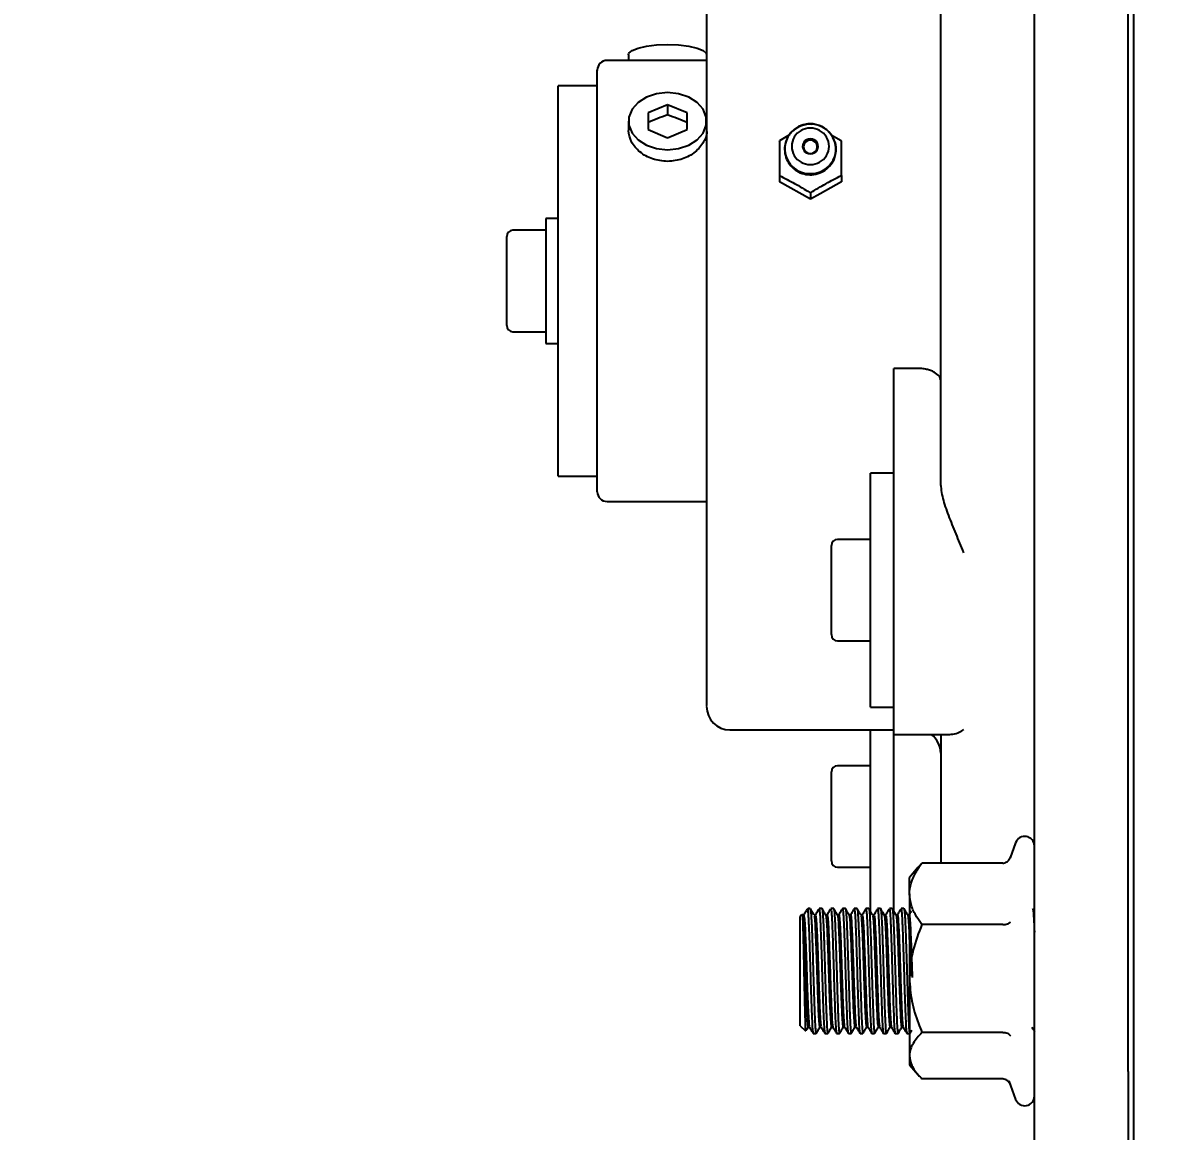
# Model space of a CAD drawing. Header units: millimetres. Extents: x 160 to 8396, y -16 to 5840.
# Drawn here: x 3137.6 to 3283, y 4714.1 to 4856.1 of the extents above; entities that cross this region are included whole.
import ezdxf

# ---------------------------------------------------------------- set-up
doc = ezdxf.new("R2010")
doc.units = ezdxf.units.MM
doc.header["$LTSCALE"] = 20
doc.styles.add('SLDTEXTSTYLE1', font='TXT', dxfattribs={"width": 0.605})
doc.dimstyles.new('SLDDIMSTYLE1', dxfattribs={"dimtxt": 70, "dimasz": 60, "dimexe": 0, "dimexo": 0.0625, "dimgap": 17.5, "dimtad": 2, "dimdec": 0, "dimrnd": 1e-09, "dimzin": 12, "dimdsep": 46, "dimtxsty": 'SLDTEXTSTYLE1', "dimsah": 1, "dimcen": 0.09, "dimadec": 0, "dimazin": 3, "dimtol": 1, "dimtfac": 1, "dimtdec": 3, "dimtofl": 0, "dimtmove": 0, "dimatfit": 3, "dimfxl": 0, "dimfrac": 2, "dimtolj": 1, "dimarcsym": 0})

# ---------------------------------------------------------------- blocks, each defined once
blk = doc.blocks.new('_D_9')
at = {"color": 7, "linetype": 'Continuous', "lineweight": 0}
for p, q in [((4574.2, 5069.25), (4574.2, 1335.28)), ((2992.21, 3609.87), (2992.21, 1335.28)), ((4574.2, 1355.28), (2992.21, 1355.28))]:
    blk.add_line(p, q, dxfattribs=at)
at = {"color": 7, "linetype": 'Continuous', "lineweight": 18}
for points in [[(2992.21, 1355.28), (3052.21, 1345.28), (3052.21, 1365.28)], [(4574.2, 1355.28), (4514.2, 1365.28), (4514.2, 1345.28)]]:
    blk.add_solid(points, dxfattribs=at)
at = {"color": 7, "linetype": 'Continuous', "lineweight": 18, "char_height": 70, "attachment_point": 1, "style": 'SLDTEXTSTYLE1'}
for s, insert in [('1582', (3644.82, 1445.51)), ('*', (3842.08, 1445.51))]:
    blk.add_mtext(s, dxfattribs=dict(at, insert=insert))

msp = doc.modelspace()

# ---------------------------------------------------------------- linework, layer by layer
at = {"color": 7, "linetype": 'Continuous', "lineweight": 25}
for p, q in [((3267.2, 4721.75), (3267.2, 5001.87)), ((3279.2, 4721.75), (3279.2, 5001.87)), ((3279.95, 4587.72), (3279.95, 4922.9)), ((3255.2, 4797.13), (3255.2, 4866.14)), ((3225.2, 4851.24), (3212.45, 4851.24)), ((3215.2, 4851.97), (3215.2, 4851.24)), ((3211.2, 4847.99), (3206.2, 4847.99)), ((3206.2, 4817.99), (3206.2, 4847.99)), ((3220.2, 4845.56), (3217.7, 4844.5)), ((3222.7, 4844.5), (3220.2, 4845.56)), ((3220.2, 4845.56), (3220.2, 4844.27)), ((3217.7, 4844.5), (3217.7, 4842.39)), ((3222.7, 4842.39), (3222.7, 4844.5)), ((3215.2, 4843.45), (3215.2, 4842.25)), ((3217.7, 4842.39), (3220.2, 4841.34)), ((3220.2, 4841.34), (3222.7, 4842.39)), ((3238.68, 4843.04), (3238.51, 4843.12)), ((3235.84, 4841.69), (3234.54, 4840.92)), ((3242.46, 4840.92), (3241.15, 4841.68)), ((3234.53, 4836.48), (3234.53, 4835.69)), ((3242.47, 4836.48), (3242.47, 4835.69)), ((3238.5, 4833.47), (3234.53, 4835.69)), ((3242.47, 4835.69), (3239.76, 4834.16)), ((3238.42, 4834.32), (3238.49, 4834.28)), ((3238.5, 4834.27), (3238.5, 4833.47)), ((3239.76, 4834.16), (3238.5, 4833.47)), ((3206.2, 4830.99), (3204.6, 4830.99)), ((3204.6, 4830.99), (3204.6, 4824.89)), ((3204.6, 4829.49), (3200.4, 4829.49)), ((3199.6, 4822.99), (3199.6, 4828.69)), ((3204.6, 4824.89), (3204.6, 4814.99)), ((3199.6, 4817.29), (3199.6, 4822.99)), ((3206.2, 4797.99), (3206.2, 4817.99)), ((3200.4, 4816.49), (3204.6, 4816.49)), ((3204.6, 4814.99), (3206.2, 4814.99)), ((3252.2, 4811.79), (3249.2, 4811.79)), ((3249.2, 4799.41), (3249.2, 4811.79)), ((3211.2, 4795.99), (3211.2, 4800.34)), ((3249.2, 4764.89), (3249.2, 4799.41)), ((3206.2, 4797.99), (3211.2, 4797.99)), ((3249.2, 4798.39), (3246.2, 4798.39)), ((3246.2, 4768.39), (3246.2, 4798.39)), ((3212.45, 4794.74), (3225.2, 4794.74)), ((3241.2, 4777.69), (3241.2, 4789.09)), ((3246.2, 4789.89), (3242, 4789.89)), ((3242, 4776.89), (3246.2, 4776.89)), ((3246.2, 4768.39), (3249.2, 4768.39)), ((3228.2, 4765.49), (3249.2, 4765.49)), ((3246.2, 4742.11), (3246.2, 4765.49)), ((3249.2, 4764.89), (3256.36, 4764.89)), ((3249.2, 4745.15), (3249.2, 4764.89)), ((3255.2, 4764.89), (3255.2, 4748.41)), ((3246.2, 4760.9), (3242, 4760.9)), ((3241.2, 4760.07), (3241.2, 4760.1)), ((3241.2, 4748.7), (3241.2, 4760.07)), ((3264.8, 4751.04), (3264.09, 4749.09)), ((3242, 4747.9), (3246.2, 4747.9)), ((3252.32, 4747.89), (3251.2, 4746.6)), ((3263.15, 4748.41), (3252.8, 4748.41)), ((3251.2, 4744.49), (3251.2, 4746.6)), ((3249.2, 4742.14), (3249.2, 4745.15)), ((3251.2, 4744.49), (3251.2, 4733.65)), ((3238.2, 4742.6), (3237.98, 4742.38)), ((3238.49, 4742.6), (3238.2, 4742.6)), ((3238.2, 4742.08), (3238.21, 4742.05)), ((3239.99, 4742.6), (3239.62, 4742.6)), ((3241.49, 4742.6), (3241.12, 4742.6)), ((3242.99, 4742.6), (3242.62, 4742.6)), ((3244.49, 4742.6), (3244.12, 4742.6)), ((3245.99, 4742.6), (3245.62, 4742.6)), ((3247.49, 4742.6), (3247.12, 4742.6)), ((3247.49, 4742.58), (3247.5, 4742.6)), ((3248.99, 4742.6), (3248.62, 4742.6)), ((3250.49, 4742.6), (3250.12, 4742.6)), ((3267.2, 4742.24), (3267, 4742.6)), ((3237.43, 4741.83), (3237.2, 4741.6)), ((3237.2, 4727.6), (3237.2, 4741.6)), ((3237.65, 4741.79), (3237.46, 4741.79)), ((3239.15, 4741.79), (3238.97, 4741.79)), ((3240.65, 4741.79), (3240.47, 4741.79)), ((3242.15, 4741.79), (3241.97, 4741.79)), ((3243.65, 4741.79), (3243.47, 4741.79)), ((3245.15, 4741.79), (3244.97, 4741.79)), ((3246.65, 4741.79), (3246.47, 4741.79)), ((3248.15, 4741.79), (3247.97, 4741.79)), ((3249.65, 4741.79), (3249.47, 4741.79)), ((3251.15, 4741.79), (3250.97, 4741.79)), ((3263.15, 4740.56), (3252.8, 4740.56)), ((3251.2, 4733.65), (3251.2, 4723.77)), ((3237.2, 4727.6), (3237.86, 4726.95)), ((3238.21, 4727.41), (3238.39, 4727.41)), ((3238.87, 4726.6), (3239.24, 4726.6)), ((3239.71, 4727.41), (3239.89, 4727.41)), ((3240.37, 4726.6), (3240.74, 4726.6)), ((3241.21, 4727.41), (3241.39, 4727.41)), ((3241.87, 4726.6), (3242.24, 4726.6)), ((3242.71, 4727.41), (3242.89, 4727.41)), ((3243.37, 4726.6), (3243.74, 4726.6)), ((3244.21, 4727.41), (3244.39, 4727.41)), ((3244.87, 4726.6), (3245.24, 4726.6)), ((3245.71, 4727.41), (3245.89, 4727.41)), ((3246.37, 4726.6), (3246.74, 4726.6)), ((3247.21, 4727.41), (3247.39, 4727.41)), ((3247.87, 4726.6), (3248.24, 4726.6)), ((3248.71, 4727.41), (3248.89, 4727.41)), ((3249.37, 4726.6), (3249.74, 4726.6)), ((3250.21, 4727.41), (3250.39, 4727.41)), ((3250.87, 4726.6), (3251.2, 4726.6)), ((3263.15, 4726.75), (3252.8, 4726.75)), ((3251.2, 4723.77), (3251.2, 4722.6)), ((3251.2, 4722.6), (3252.32, 4721.31)), ((3267.2, 4697.26), (3267.2, 4721.75)), ((3279.2, 4721.75), (3279.2, 4710.8)), ((3263.15, 4720.79), (3252.8, 4720.79)), ((3263.93, 4720.55), (3264.8, 4718.16))]:
    msp.add_line(p, q, dxfattribs=at)
at = {"color": 7, "linetype": 'Continuous', "lineweight": 25, "flags": 128}
for points in [[(3215.2, 4851.97), (3215.25, 4852.15), (3215.66, 4852.5), (3216.42, 4852.81), (3217.5, 4853.05), (3218.79, 4853.21), (3220.2, 4853.26)], [(3220.2, 4853.26), (3221.61, 4853.21), (3222.91, 4853.05), (3223.98, 4852.81), (3224.75, 4852.5), (3225.15, 4852.15), (3225.2, 4851.97)], [(3220.2, 4847.11), (3218.79, 4846.96), (3217.5, 4846.52), (3216.42, 4845.84), (3215.66, 4844.97), (3215.25, 4843.97), (3215.25, 4842.93), (3215.66, 4841.93), (3216.42, 4841.05), (3217.5, 4840.37), (3218.79, 4839.94), (3220.2, 4839.79)], [(3220.2, 4839.79), (3221.61, 4839.94), (3222.91, 4840.37), (3223.98, 4841.05), (3224.75, 4841.93), (3225.15, 4842.93), (3225.15, 4843.97), (3224.75, 4844.97), (3223.98, 4845.84), (3222.91, 4846.52), (3221.61, 4846.96), (3220.2, 4847.11)]]:
    msp.add_lwpolyline(points, dxfattribs=at)
at = {"color": 7, "linetype": 'Continuous', "lineweight": 25}
for centre, radius, start, end in [((3212.45, 4849.99), 1.25, 90, 180), ((3238.48, 4839.82), 3.29, 343.7243, 161.427), ((3238.47, 4839.8), 3.27, 89.4229, 160.6984), ((3238.44, 4840.23), 2.32, 88.4016, 271.5984), ((3238.5, 4838.38), 4.74, 89.8684, 90.1316), ((3238.58, 4839.88), 3.19, 342.5027, 91.3962), ((3238.57, 4840.23), 2.32, 268.4016, 91.5984), ((3238.3, 4838.66), 4.39, 148.9939, 149.2711), ((3238.43, 4839.92), 3.19, 162.5027, 271.3962), ((3238.52, 4839.95), 3.29, 163.7243, 341.427), ((3238.49, 4840.14), 0.984, 89.0473, 177.0496), ((3238.48, 4840.23), 0.966, 88.4016, 271.5984), ((3238.5, 4840.14), 0.888, 1.5984, 178.4016), ((3238.53, 4840.23), 0.966, 268.4016, 91.5984), ((3238.52, 4840.14), 0.984, 2.9504, 90.9527), ((3238.7, 4838.66), 4.39, 30.7289, 31.0061), ((3238.5, 4840.19), 0.888, 181.5984, 358.4016), ((3238.54, 4840), 3.27, 269.4229, 340.6984), ((3238.3, 4838.74), 4.39, 210.7289, 211.0061), ((3238.7, 4838.74), 4.39, 328.9939, 329.2711), ((3238.5, 4839.02), 4.74, 269.8684, 270.1316), ((3200.4, 4828.69), 0.8, 90, 180), ((3200.4, 4817.29), 0.8, 180, 270), ((3212.45, 4795.99), 1.25, 180, 270), ((3242, 4789.09), 0.8, 90, 180), ((3242, 4777.69), 0.8, 180, 270), ((3228.2, 4768.49), 3, 180, 270), ((3252.2, 4762.49), 3, 0, 53.1945), ((3242, 4760.1), 0.8, 90, 180), ((3265.97, 4750.61), 1.24, 0, 160), ((3242, 4748.7), 0.8, 180, 270), ((3265.97, 4718.59), 1.24, 200, 0)]:
    msp.add_arc(centre, radius, start, end, dxfattribs=at)
for centre, major_axis, start_param, end_param in [((3215.2, 4822.99), (48.33, 23.42), 1.311332, 1.362581), ((3225.2, 4822.99), (48.33, -23.42), 1.779012, 1.830261)]:
    msp.add_ellipse(centre, major_axis=major_axis, ratio=0.326866, start_param=start_param, end_param=end_param, dxfattribs=at)
for points, knots in [([(3225.2, 4877.38), (3225.2, 4877.4), (3225.2, 4877.5), (3225.2, 4876.69), (3225.2, 4874.98), (3225.2, 4872.32), (3225.2, 4868.83), (3225.2, 4864.55), (3225.2, 4859.56), (3225.2, 4853.95), (3225.2, 4847.8), (3225.2, 4841.23), (3225.2, 4834.35), (3225.2, 4827.27), (3225.2, 4822.52), (3225.2, 4820.14)], [0, 0, 0, 0, 0.032253, 0.112898, 0.193544, 0.27419, 0.354835, 0.435481, 0.516126, 0.596772, 0.677418, 0.758063, 0.838709, 0.919354, 1, 1, 1, 1]), ([(3211.2, 4800.34), (3211.2, 4801.39), (3211.2, 4803.48), (3211.2, 4807.61), (3211.2, 4812.26), (3211.2, 4817.34), (3211.2, 4822.63), (3211.2, 4827.94), (3211.2, 4833.06), (3211.2, 4837.79), (3211.2, 4841.95), (3211.2, 4845.38), (3211.2, 4847.97), (3211.2, 4849.5), (3211.2, 4850.14), (3211.2, 4849.97), (3211.2, 4849.96)], [0, 0, 0, 0, 0.076532, 0.153063, 0.229595, 0.306127, 0.382658, 0.45919, 0.535721, 0.612253, 0.688785, 0.765316, 0.841848, 0.91838, 0.994911, 1, 1, 1, 1]), ([(3238.49, 4843.12), (3238.49, 4843.12), (3238.5, 4843.12), (3238.5, 4843.12), (3238.5, 4843.12), (3238.5, 4843.12)], [0, 0, 0, 0, 0.500618, 0.750772, 1, 1, 1, 1]), ([(3238.5, 4843.12), (3238.5, 4843.12), (3238.51, 4843.12), (3238.51, 4843.12), (3238.51, 4843.12), (3238.51, 4843.12)], [0, 0, 0, 0, 0.250131, 0.500154, 1, 1, 1, 1]), ([(3220.2, 4838.29), (3219.55, 4838.36), (3218.23, 4838.49), (3216.59, 4839.46), (3215.43, 4840.79), (3215.28, 4841.77), (3215.2, 4842.25)], [0, 0, 0, 0, 0.2499, 0.499936, 0.750039, 1, 1, 1, 1]), ([(3225.2, 4842.25), (3225.2, 4842.25), (3225.33, 4841.8), (3224.88, 4840.77), (3223.84, 4839.46), (3222.16, 4838.49), (3220.86, 4838.36), (3220.2, 4838.29)], [0, 0, 0, 0, 0.000175, 0.250133, 0.500213, 0.750351, 1, 1, 1, 1]), ([(3234.53, 4840.91), (3234.53, 4840.91), (3234.54, 4840.91), (3234.54, 4840.91), (3234.54, 4840.92), (3234.54, 4840.92)], [0, 0, 0, 0, 0.250131, 0.500154, 1, 1, 1, 1]), ([(3234.53, 4840.9), (3234.53, 4840.9), (3234.53, 4840.91), (3234.53, 4840.91), (3234.53, 4840.91), (3234.53, 4840.91)], [0, 0, 0, 0, 0.500526, 0.750996, 1, 1, 1, 1]), ([(3234.53, 4840.9), (3234.53, 4840.2), (3234.53, 4838.81), (3234.53, 4837.27), (3234.53, 4836.5)], [0, 0, 0, 0, 0.5, 1, 1, 1, 1]), ([(3235.37, 4840.88), (3235.3, 4840.61), (3235.15, 4840.01), (3235.25, 4839.05), (3235.65, 4838.11), (3236.32, 4837.34), (3237.19, 4836.81), (3238.19, 4836.55), (3239.22, 4836.62), (3240.2, 4836.99), (3241.01, 4837.65), (3241.45, 4838.32), (3241.61, 4838.73), (3241.64, 4838.83)], [0, 0, 0, 0, 0.080952, 0.179311, 0.277222, 0.374861, 0.472726, 0.571215, 0.670504, 0.770483, 0.870749, 0.970814, 1, 1, 1, 1]), ([(3241.64, 4838.83), (3241.71, 4839.09), (3241.85, 4839.69), (3241.82, 4840.41), (3241.65, 4840.78), (3241.62, 4840.85)], [0, 0, 0, 0, 0.403129, 0.892935, 1, 1, 1, 1]), ([(3242.46, 4840.92), (3242.46, 4840.92), (3242.47, 4840.91), (3242.47, 4840.91), (3242.47, 4840.91), (3242.47, 4840.91)], [0, 0, 0, 0, 0.500618, 0.750772, 1, 1, 1, 1]), ([(3242.47, 4840.91), (3242.47, 4840.91), (3242.47, 4840.91), (3242.47, 4840.91), (3242.47, 4840.9), (3242.47, 4840.9)], [0, 0, 0, 0, 0.249454, 0.49964, 1, 1, 1, 1]), ([(3242.47, 4836.5), (3242.47, 4837.27), (3242.47, 4838.81), (3242.47, 4840.2), (3242.47, 4840.9)], [0, 0, 0, 0, 0.5, 1, 1, 1, 1]), ([(3234.53, 4836.48), (3234.53, 4836.48), (3234.53, 4836.49), (3234.53, 4836.49), (3234.53, 4836.49), (3234.53, 4836.5)], [0, 0, 0, 0, 0.249448, 0.498992, 1, 1, 1, 1]), ([(3234.54, 4836.48), (3234.54, 4836.48), (3234.54, 4836.48), (3234.54, 4836.48), (3234.53, 4836.48), (3234.53, 4836.48)], [0, 0, 0, 0, 0.500618, 0.750772, 1, 1, 1, 1]), ([(3234.54, 4836.48), (3235.19, 4836.15), (3236.48, 4835.5), (3237.77, 4834.72), (3238.42, 4834.32)], [0, 0, 0, 0, 0.500077, 1, 1, 1, 1]), ([(3238.51, 4834.28), (3239.17, 4834.68), (3240.49, 4835.48), (3241.8, 4836.15), (3242.46, 4836.48)], [0, 0, 0, 0, 0.499953, 1, 1, 1, 1]), ([(3242.47, 4836.48), (3242.47, 4836.48), (3242.47, 4836.48), (3242.47, 4836.48), (3242.46, 4836.48), (3242.46, 4836.48)], [0, 0, 0, 0, 0.250131, 0.500154, 1, 1, 1, 1]), ([(3242.47, 4836.5), (3242.47, 4836.49), (3242.47, 4836.49), (3242.47, 4836.49), (3242.47, 4836.48), (3242.47, 4836.48)], [0, 0, 0, 0, 0.5003929, 0.7500335, 1, 1, 1, 1]), ([(3238.5, 4834.27), (3238.5, 4834.27), (3238.5, 4834.27), (3238.5, 4834.27), (3238.49, 4834.27), (3238.49, 4834.28)], [0, 0, 0, 0, 0.2501315, 0.5001541, 1, 1, 1, 1]), ([(3238.51, 4834.28), (3238.51, 4834.27), (3238.51, 4834.27), (3238.51, 4834.27), (3238.5, 4834.27), (3238.5, 4834.27)], [0, 0, 0, 0, 0.500618, 0.750772, 1, 1, 1, 1]), ([(3225.2, 4820.14), (3225.2, 4817.77), (3225.2, 4813.03), (3225.2, 4806.1), (3225.2, 4799.46), (3225.2, 4793.22), (3225.2, 4787.49), (3225.2, 4782.37), (3225.2, 4777.94), (3225.2, 4774.29), (3225.2, 4771.46), (3225.2, 4769.55), (3225.2, 4768.56), (3225.2, 4768.59), (3225.2, 4768.6)], [0, 0, 0, 0, 0.086206, 0.172413, 0.258619, 0.344826, 0.431032, 0.517238, 0.603445, 0.689651, 0.775857, 0.862064, 0.94827, 1, 1, 1, 1]), ([(3255.2, 4810.21), (3255.16, 4810.41), (3255.08, 4810.81), (3254.51, 4811.25), (3253.91, 4811.52), (3253.38, 4811.67), (3252.81, 4811.77), (3252.4, 4811.78), (3252.2, 4811.79)], [0, 0, 0, 0, 0.249768, 0.499192, 0.624474, 0.749671, 0.875105, 1, 1, 1, 1]), ([(3258.18, 4788.18), (3257.84, 4789), (3257.15, 4790.64), (3256.21, 4792.97), (3255.42, 4795.18), (3255.27, 4796.48), (3255.2, 4797.13)], [0, 0, 0, 0, 0.249773, 0.499977, 0.750172, 1, 1, 1, 1]), ([(3256.36, 4764.91), (3256.62, 4764.93), (3257.19, 4764.96), (3257.84, 4765.32), (3258.18, 4765.52)], [0, 0, 0, 0, 0.463767, 1, 1, 1, 1]), ([(3251.2, 4744.49), (3251.21, 4744.58), (3251.22, 4745.16), (3251.48, 4746.26), (3252.12, 4747.48), (3252.63, 4748.18), (3252.8, 4748.41)], [0, 0, 0, 0, 0.0665323, 0.4352826, 0.8145508, 1, 1, 1, 1]), ([(3252.32, 4747.89), (3252.33, 4747.9), (3252.45, 4748.08), (3252.63, 4748.25), (3252.8, 4748.41)], [0, 0, 0, 0, 0.052377, 1, 1, 1, 1]), ([(3263.15, 4748.41), (3263.25, 4748.42), (3263.47, 4748.45), (3263.76, 4748.62), (3263.99, 4748.86), (3264.11, 4749.08), (3264.15, 4749.19), (3264.15, 4749.19)], [0, 0, 0, 0, 0.236115, 0.471262, 0.732239, 0.995156, 1, 1, 1, 1]), ([(3252.8, 4740.56), (3252.57, 4740.89), (3252, 4741.68), (3251.35, 4742.99), (3251.25, 4743.98), (3251.2, 4744.49)], [0, 0, 0, 0, 0.26546, 0.628076, 1, 1, 1, 1]), ([(3237.96, 4742.34), (3237.93, 4742.29), (3237.82, 4742.1), (3237.72, 4741.92), (3237.64, 4741.79)], [0, 0, 0, 0, 0.2922208, 1, 1, 1, 1]), ([(3238.2, 4742.08), (3238.15, 4742.24), (3238.09, 4742.46), (3238.02, 4742.39), (3238, 4742.37)], [0, 0, 0, 0, 0.701626, 1, 1, 1, 1]), ([(3238.2, 4742.45), (3238.2, 4742.48), (3238.2, 4742.52), (3238.2, 4742.2), (3238.2, 4742.08)], [0, 0, 0, 0, 0.64474, 1, 1, 1, 1]), ([(3238.21, 4742.05), (3238.23, 4741.76), (3238.27, 4741.09), (3238.34, 4739.31), (3238.42, 4736.94), (3238.5, 4734.29), (3238.58, 4731.7), (3238.66, 4729.4), (3238.73, 4727.68), (3238.81, 4726.7), (3238.85, 4726.69), (3238.87, 4726.69)], [0, 0, 0, 0, 0.091215, 0.209129, 0.328312, 0.445164, 0.564604, 0.681811, 0.800483, 0.919155, 1, 1, 1, 1]), ([(3238.97, 4741.78), (3238.89, 4741.92), (3238.73, 4742.19), (3238.58, 4742.46), (3238.5, 4742.6)], [0, 0, 0, 0, 0.499967, 1, 1, 1, 1]), ([(3238.5, 4742.54), (3238.51, 4742.54), (3238.54, 4742.56), (3238.59, 4741.97), (3238.64, 4741.07), (3238.68, 4740.33), (3238.71, 4739.41), (3238.76, 4738.09), (3238.81, 4736.39), (3238.86, 4734.81), (3238.91, 4733.06), (3238.97, 4731.4), (3239.02, 4729.89), (3239.07, 4728.57), (3239.12, 4727.56), (3239.17, 4726.91), (3239.21, 4726.61), (3239.23, 4726.64), (3239.24, 4726.65)], [0, 0, 0, 0, 0.027599, 0.135622, 0.200132, 0.235012, 0.271614, 0.350875, 0.422633, 0.486879, 0.543603, 0.634237, 0.694864, 0.755426, 0.846039, 0.902769, 0.967031, 1, 1, 1, 1]), ([(3239.6, 4742.58), (3239.52, 4742.45), (3239.37, 4742.18), (3239.22, 4741.92), (3239.14, 4741.79)], [0, 0, 0, 0, 0.51011, 1, 1, 1, 1]), ([(3239.62, 4742.51), (3239.63, 4742.51), (3239.66, 4742.51), (3239.72, 4741.97), (3239.77, 4741.06), (3239.84, 4739.31), (3239.92, 4736.93), (3240, 4734.3), (3240.08, 4731.7), (3240.16, 4729.4), (3240.23, 4727.68), (3240.31, 4726.7), (3240.35, 4726.69), (3240.37, 4726.69)], [0, 0, 0, 0, 0.0743178, 0.1192099, 0.1995514, 0.303409, 0.4083837, 0.511306, 0.6165075, 0.7197423, 0.8242677, 0.9287923, 1, 1, 1, 1]), ([(3239.99, 4742.58), (3239.99, 4742.59), (3240.02, 4742.65), (3240.06, 4742.35), (3240.11, 4741.7), (3240.16, 4740.81), (3240.2, 4739.85), (3240.23, 4739.02), (3240.25, 4738.46), (3240.29, 4737.29), (3240.35, 4735.36), (3240.42, 4732.72), (3240.49, 4730.68), (3240.54, 4729.28), (3240.59, 4728.11), (3240.65, 4727.04), (3240.71, 4726.56), (3240.74, 4726.62), (3240.74, 4726.62)], [0, 0, 0, 0, 0.008932, 0.098319, 0.154283, 0.217678, 0.288495, 0.313802, 0.339936, 0.3669, 0.470684, 0.574467, 0.678249, 0.730313, 0.782376, 0.879262, 0.984845, 1, 1, 1, 1]), ([(3240.47, 4741.78), (3240.39, 4741.91), (3240.24, 4742.19), (3240.08, 4742.46), (3240, 4742.6)], [0, 0, 0, 0, 0.499976, 1, 1, 1, 1]), ([(3241.1, 4742.58), (3241.02, 4742.45), (3240.87, 4742.18), (3240.72, 4741.92), (3240.64, 4741.79)], [0, 0, 0, 0, 0.510033, 1, 1, 1, 1]), ([(3241.12, 4742.51), (3241.13, 4742.51), (3241.16, 4742.51), (3241.22, 4741.97), (3241.27, 4741.06), (3241.34, 4739.31), (3241.42, 4736.93), (3241.5, 4734.3), (3241.58, 4731.7), (3241.66, 4729.4), (3241.73, 4727.68), (3241.81, 4726.7), (3241.85, 4726.69), (3241.87, 4726.69)], [0, 0, 0, 0, 0.0743178, 0.1192099, 0.1995514, 0.303409, 0.4083837, 0.511306, 0.6165075, 0.7197423, 0.8242677, 0.9287923, 1, 1, 1, 1]), ([(3241.97, 4741.77), (3241.9, 4741.91), (3241.74, 4742.18), (3241.58, 4742.46), (3241.5, 4742.59)], [0, 0, 0, 0, 0.499971, 1, 1, 1, 1]), ([(3241.51, 4742.56), (3241.52, 4742.5), (3241.56, 4742.37), (3241.63, 4741.44), (3241.7, 4739.81), (3241.78, 4737.41), (3241.86, 4734.97), (3241.92, 4732.92), (3241.97, 4731.35), (3242.01, 4730.13), (3242.04, 4729.28), (3242.08, 4728.28), (3242.14, 4727.2), (3242.2, 4726.53), (3242.24, 4726.67), (3242.25, 4726.72)], [0, 0, 0, 0, 0.069282, 0.15919, 0.258526, 0.367267, 0.485389, 0.548264, 0.61351, 0.681126, 0.715874, 0.743852, 0.84828, 0.952709, 1, 1, 1, 1]), ([(3242.6, 4742.58), (3242.52, 4742.45), (3242.37, 4742.18), (3242.22, 4741.92), (3242.14, 4741.79)], [0, 0, 0, 0, 0.509953, 1, 1, 1, 1]), ([(3242.62, 4742.51), (3242.63, 4742.51), (3242.66, 4742.51), (3242.72, 4741.97), (3242.77, 4741.06), (3242.84, 4739.31), (3242.92, 4736.93), (3243, 4734.3), (3243.08, 4731.7), (3243.16, 4729.4), (3243.23, 4727.68), (3243.31, 4726.7), (3243.35, 4726.69), (3243.37, 4726.69)], [0, 0, 0, 0, 0.0743178, 0.1192099, 0.1995514, 0.303409, 0.4083837, 0.511306, 0.6165075, 0.7197423, 0.8242677, 0.9287923, 1, 1, 1, 1]), ([(3242.99, 4742.58), (3242.99, 4742.59), (3243.02, 4742.64), (3243.08, 4742.18), (3243.14, 4741.24), (3243.17, 4740.46), (3243.18, 4740.12), (3243.2, 4739.73), (3243.22, 4739.3), (3243.25, 4738.27), (3243.31, 4736.46), (3243.39, 4733.83), (3243.46, 4731.68), (3243.51, 4730.2), (3243.55, 4729.06), (3243.6, 4727.83), (3243.66, 4726.98), (3243.71, 4726.62), (3243.73, 4726.63), (3243.74, 4726.64)], [0, 0, 0, 0, 0.0120343, 0.1164068, 0.2195041, 0.2367979, 0.259541, 0.2772099, 0.298834, 0.3243834, 0.4260149, 0.5292839, 0.6341898, 0.6874416, 0.7316265, 0.8065263, 0.9059153, 0.9649986, 1, 1, 1, 1]), ([(3243.47, 4741.78), (3243.39, 4741.91), (3243.24, 4742.19), (3243.08, 4742.46), (3243, 4742.6)], [0, 0, 0, 0, 0.499966, 1, 1, 1, 1]), ([(3244.1, 4742.58), (3244.02, 4742.45), (3243.87, 4742.18), (3243.72, 4741.92), (3243.64, 4741.79)], [0, 0, 0, 0, 0.509872, 1, 1, 1, 1]), ([(3244.12, 4742.51), (3244.13, 4742.51), (3244.16, 4742.51), (3244.22, 4741.97), (3244.27, 4741.06), (3244.34, 4739.31), (3244.42, 4736.93), (3244.5, 4734.3), (3244.58, 4731.7), (3244.66, 4729.4), (3244.73, 4727.68), (3244.81, 4726.7), (3244.85, 4726.69), (3244.87, 4726.69)], [0, 0, 0, 0, 0.0743178, 0.1192099, 0.1995514, 0.303409, 0.4083837, 0.511306, 0.6165075, 0.7197423, 0.8242677, 0.9287923, 1, 1, 1, 1]), ([(3244.97, 4741.78), (3244.89, 4741.92), (3244.73, 4742.19), (3244.58, 4742.46), (3244.5, 4742.6)], [0, 0, 0, 0, 0.499971, 1, 1, 1, 1]), ([(3244.5, 4742.52), (3244.52, 4742.47), (3244.57, 4742.35), (3244.62, 4741.52), (3244.65, 4740.84), (3244.66, 4740.63), (3244.68, 4740.21), (3244.71, 4739.44), (3244.76, 4738.22), (3244.81, 4736.5), (3244.87, 4734.31), (3244.95, 4731.71), (3245.03, 4729.4), (3245.11, 4727.69), (3245.18, 4726.7), (3245.22, 4726.69), (3245.24, 4726.69)], [0, 0, 0, 0, 0.082648, 0.187598, 0.205055, 0.219831, 0.227252, 0.280569, 0.346539, 0.399332, 0.504564, 0.610475, 0.716282, 0.821656, 0.927026, 1, 1, 1, 1]), ([(3245.6, 4742.58), (3245.52, 4742.45), (3245.37, 4742.18), (3245.22, 4741.92), (3245.14, 4741.79)], [0, 0, 0, 0, 0.509787, 1, 1, 1, 1]), ([(3245.62, 4742.51), (3245.63, 4742.51), (3245.66, 4742.51), (3245.72, 4741.97), (3245.77, 4741.06), (3245.84, 4739.31), (3245.92, 4736.93), (3246, 4734.3), (3246.08, 4731.7), (3246.16, 4729.4), (3246.23, 4727.68), (3246.31, 4726.7), (3246.35, 4726.69), (3246.37, 4726.69)], [0, 0, 0, 0, 0.074318, 0.11921, 0.199551, 0.303409, 0.408384, 0.511306, 0.616507, 0.719742, 0.824268, 0.928792, 1, 1, 1, 1]), ([(3246.47, 4741.78), (3246.39, 4741.91), (3246.24, 4742.19), (3246.08, 4742.46), (3246, 4742.6)], [0, 0, 0, 0, 0.499974, 1, 1, 1, 1]), ([(3246, 4742.54), (3246.01, 4742.54), (3246.04, 4742.56), (3246.09, 4741.97), (3246.14, 4741.07), (3246.18, 4740.32), (3246.21, 4739.41), (3246.26, 4738.09), (3246.31, 4736.4), (3246.36, 4734.81), (3246.41, 4733.06), (3246.47, 4731.4), (3246.52, 4729.88), (3246.57, 4728.57), (3246.62, 4727.56), (3246.67, 4726.91), (3246.71, 4726.61), (3246.73, 4726.64), (3246.74, 4726.65)], [0, 0, 0, 0, 0.025012, 0.133344, 0.198019, 0.232984, 0.269674, 0.349064, 0.420957, 0.485342, 0.542212, 0.633149, 0.694101, 0.754783, 0.845632, 0.902526, 0.96698, 1, 1, 1, 1]), ([(3247.1, 4742.58), (3247.02, 4742.45), (3246.87, 4742.18), (3246.72, 4741.92), (3246.64, 4741.79)], [0, 0, 0, 0, 0.509708, 1, 1, 1, 1]), ([(3247.12, 4742.51), (3247.13, 4742.51), (3247.16, 4742.51), (3247.22, 4741.97), (3247.27, 4741.06), (3247.34, 4739.31), (3247.42, 4736.93), (3247.5, 4734.3), (3247.58, 4731.7), (3247.66, 4729.4), (3247.73, 4727.68), (3247.81, 4726.7), (3247.85, 4726.69), (3247.87, 4726.69)], [0, 0, 0, 0, 0.074318, 0.11921, 0.199551, 0.303409, 0.408384, 0.511306, 0.616507, 0.719742, 0.824268, 0.928792, 1, 1, 1, 1]), ([(3247.97, 4741.77), (3247.89, 4741.91), (3247.74, 4742.19), (3247.58, 4742.46), (3247.5, 4742.6)], [0, 0, 0, 0, 0.499967, 1, 1, 1, 1]), ([(3247.5, 4742.56), (3247.52, 4742.49), (3247.56, 4742.36), (3247.61, 4741.69), (3247.66, 4740.81), (3247.7, 4739.85), (3247.73, 4739.02), (3247.75, 4738.46), (3247.79, 4737.29), (3247.85, 4735.35), (3247.92, 4732.72), (3247.99, 4730.68), (3248.04, 4729.28), (3248.09, 4728.11), (3248.15, 4727.04), (3248.21, 4726.56), (3248.24, 4726.62), (3248.24, 4726.62)], [0, 0, 0, 0, 0.082303, 0.139267, 0.203803, 0.275901, 0.301667, 0.328276, 0.35573, 0.461361, 0.56699, 0.672618, 0.725608, 0.778598, 0.877263, 0.984712, 1, 1, 1, 1]), ([(3248.6, 4742.58), (3248.52, 4742.45), (3248.37, 4742.18), (3248.22, 4741.92), (3248.14, 4741.79)], [0, 0, 0, 0, 0.509631, 1, 1, 1, 1]), ([(3248.62, 4742.51), (3248.63, 4742.51), (3248.66, 4742.51), (3248.72, 4741.97), (3248.77, 4741.06), (3248.84, 4739.31), (3248.92, 4736.93), (3249, 4734.3), (3249.08, 4731.7), (3249.16, 4729.4), (3249.23, 4727.68), (3249.31, 4726.7), (3249.35, 4726.69), (3249.37, 4726.69)], [0, 0, 0, 0, 0.074318, 0.11921, 0.199551, 0.303409, 0.408384, 0.511306, 0.616507, 0.719742, 0.824268, 0.928792, 1, 1, 1, 1]), ([(3249.47, 4741.78), (3249.39, 4741.92), (3249.23, 4742.19), (3249.08, 4742.46), (3249, 4742.6)], [0, 0, 0, 0, 0.499967, 1, 1, 1, 1]), ([(3249, 4742.56), (3249.02, 4742.53), (3249.04, 4742.48), (3249.08, 4742.1), (3249.11, 4741.67), (3249.13, 4741.29), (3249.15, 4740.91), (3249.19, 4740.05), (3249.25, 4738.4), (3249.33, 4735.89), (3249.41, 4733.24), (3249.49, 4730.73), (3249.56, 4728.62), (3249.64, 4727.17), (3249.7, 4726.68), (3249.73, 4726.6), (3249.74, 4726.59), (3249.75, 4726.61), (3249.75, 4726.61)], [0, 0, 0, 0, 0.049705, 0.105587, 0.149224, 0.171511, 0.192458, 0.227306, 0.331439, 0.435576, 0.539693, 0.643835, 0.748179, 0.85265, 0.955848, 0.973134, 0.995924, 1, 1, 1, 1]), ([(3250.1, 4742.58), (3250.02, 4742.45), (3249.87, 4742.18), (3249.72, 4741.92), (3249.64, 4741.79)], [0, 0, 0, 0, 0.5095505, 1, 1, 1, 1]), ([(3250.12, 4742.51), (3250.13, 4742.51), (3250.16, 4742.51), (3250.22, 4741.97), (3250.27, 4741.06), (3250.34, 4739.31), (3250.42, 4736.93), (3250.5, 4734.3), (3250.58, 4731.7), (3250.66, 4729.4), (3250.73, 4727.68), (3250.81, 4726.7), (3250.85, 4726.69), (3250.87, 4726.69)], [0, 0, 0, 0, 0.074318, 0.11921, 0.199551, 0.303409, 0.408384, 0.511306, 0.616507, 0.719742, 0.824268, 0.928792, 1, 1, 1, 1]), ([(3250.97, 4741.78), (3250.89, 4741.91), (3250.73, 4742.19), (3250.58, 4742.46), (3250.5, 4742.6)], [0, 0, 0, 0, 0.499975, 1, 1, 1, 1]), ([(3250.5, 4742.55), (3250.51, 4742.56), (3250.53, 4742.57), (3250.56, 4742.31), (3250.6, 4741.88), (3250.63, 4741.36), (3250.67, 4740.46), (3250.73, 4738.86), (3250.8, 4737.02), (3250.83, 4735.85), (3250.84, 4735.47), (3250.85, 4735.29), (3250.85, 4735.19), (3250.85, 4735.15), (3250.85, 4735.12), (3250.85, 4735.11), (3250.85, 4735.1), (3250.85, 4735.1), (3250.85, 4735.1), (3250.85, 4735.1), (3250.85, 4735.1), (3250.85, 4735.1), (3250.85, 4735.1), (3250.85, 4735.06), (3250.86, 4734.78), (3250.88, 4734.09), (3250.91, 4733.11), (3250.94, 4732.11), (3250.99, 4730.73), (3251.05, 4729.01), (3251.11, 4727.76), (3251.15, 4727.15), (3251.18, 4726.87), (3251.2, 4726.69), (3251.23, 4726.6), (3251.24, 4726.61), (3251.24, 4726.62)], [0, 0, 0, 0, 0.01869, 0.078709, 0.128595, 0.168335, 0.208574, 0.314457, 0.4197, 0.445873, 0.458962, 0.465507, 0.46878, 0.470416, 0.471234, 0.471643, 0.471847, 0.47195, 0.472001, 0.472026, 0.472028, 0.472029, 0.472029, 0.472034, 0.476317, 0.506668, 0.555665, 0.596102, 0.631308, 0.736509, 0.84225, 0.877685, 0.91312, 0.948555, 0.981501, 1, 1, 1, 1]), ([(3251.42, 4742.27), (3251.4, 4742.24), (3251.31, 4742.08), (3251.22, 4741.92), (3251.14, 4741.79)], [0, 0, 0, 0, 0.195501, 1, 1, 1, 1]), ([(3267, 4742.57), (3267.02, 4742.53), (3267.05, 4742.43), (3267.11, 4741.65), (3267.17, 4740.6), (3267.2, 4739.73), (3267.2, 4739.57)], [0, 0, 0, 0, 0.2073341, 0.5217816, 0.9084277, 1, 1, 1, 1]), ([(3237.43, 4741.82), (3237.45, 4741.79), (3237.48, 4741.71), (3237.53, 4740.74), (3237.58, 4739.05), (3237.63, 4736.83), (3237.68, 4734.32), (3237.73, 4731.82), (3237.78, 4729.59), (3237.83, 4727.92), (3237.87, 4726.99), (3237.9, 4726.99), (3237.91, 4727)], [0, 0, 0, 0, 0.08245, 0.1869, 0.291307, 0.397337, 0.503478, 0.610596, 0.718459, 0.826681, 0.936255, 1, 1, 1, 1]), ([(3237.46, 4741.76), (3237.48, 4741.71), (3237.53, 4741.6), (3237.61, 4740.52), (3237.69, 4738.84), (3237.77, 4736.7), (3237.84, 4734.33), (3237.92, 4732), (3238, 4729.93), (3238.08, 4728.39), (3238.15, 4727.5), (3238.19, 4727.5), (3238.21, 4727.49)], [0, 0, 0, 0, 0.095621, 0.199489, 0.303359, 0.408346, 0.511279, 0.616493, 0.71974, 0.824277, 0.928814, 1, 1, 1, 1]), ([(3237.65, 4741.76), (3237.67, 4741.71), (3237.72, 4741.6), (3237.8, 4740.52), (3237.87, 4738.84), (3237.96, 4736.7), (3238.03, 4734.33), (3238.11, 4732), (3238.19, 4729.93), (3238.27, 4728.39), (3238.33, 4727.54), (3238.37, 4727.52), (3238.39, 4727.51)], [0, 0, 0, 0, 0.097256, 0.202823, 0.308391, 0.415095, 0.519712, 0.626646, 0.731581, 0.837828, 0.944074, 1, 1, 1, 1]), ([(3238.97, 4741.68), (3238.99, 4741.68), (3239.03, 4741.65), (3239.1, 4740.77), (3239.17, 4739.22), (3239.25, 4737.15), (3239.33, 4734.81), (3239.41, 4732.45), (3239.48, 4730.31), (3239.56, 4728.64), (3239.64, 4727.58), (3239.69, 4727.49), (3239.71, 4727.45)], [0, 0, 0, 0, 0.059242, 0.165509, 0.270465, 0.37742, 0.482057, 0.588782, 0.694369, 0.799959, 0.906683, 1, 1, 1, 1]), ([(3239.15, 4741.71), (3239.17, 4741.7), (3239.21, 4741.69), (3239.28, 4740.78), (3239.36, 4739.22), (3239.44, 4737.15), (3239.51, 4734.81), (3239.6, 4732.45), (3239.67, 4730.31), (3239.75, 4728.65), (3239.82, 4727.63), (3239.87, 4727.53), (3239.89, 4727.49)], [0, 0, 0, 0, 0.076089, 0.182277, 0.287155, 0.394031, 0.498591, 0.605237, 0.710746, 0.816257, 0.922903, 1, 1, 1, 1]), ([(3240.47, 4741.69), (3240.48, 4741.7), (3240.52, 4741.73), (3240.58, 4741.01), (3240.65, 4739.59), (3240.74, 4737.59), (3240.81, 4735.29), (3240.89, 4732.91), (3240.97, 4730.71), (3241.05, 4728.91), (3241.13, 4727.79), (3241.18, 4727.31), (3241.21, 4727.43), (3241.21, 4727.44)], [0, 0, 0, 0, 0.03667, 0.143573, 0.248386, 0.355521, 0.460651, 0.567098, 0.673542, 0.778675, 0.885809, 0.990621, 1, 1, 1, 1]), ([(3240.65, 4741.69), (3240.66, 4741.71), (3240.7, 4741.76), (3240.77, 4741.01), (3240.84, 4739.58), (3240.92, 4737.59), (3241, 4735.29), (3241.08, 4732.91), (3241.16, 4730.71), (3241.23, 4728.93), (3241.31, 4727.73), (3241.36, 4727.53), (3241.39, 4727.44)], [0, 0, 0, 0, 0.054328, 0.160976, 0.265539, 0.372418, 0.477297, 0.58349, 0.68968, 0.794562, 0.90144, 1, 1, 1, 1]), ([(3241.97, 4741.73), (3241.98, 4741.74), (3242.01, 4741.81), (3242.07, 4741.21), (3242.14, 4739.93), (3242.22, 4738.02), (3242.3, 4735.76), (3242.37, 4733.37), (3242.46, 4731.13), (3242.53, 4729.23), (3242.61, 4727.96), (3242.67, 4727.37), (3242.7, 4727.47), (3242.71, 4727.49)], [0, 0, 0, 0, 0.012586, 0.120025, 0.225135, 0.332344, 0.438408, 0.544476, 0.651683, 0.756795, 0.864234, 0.969663, 1, 1, 1, 1]), ([(3242.15, 4741.71), (3242.16, 4741.73), (3242.19, 4741.83), (3242.25, 4741.22), (3242.33, 4739.93), (3242.41, 4738.02), (3242.48, 4735.76), (3242.56, 4733.37), (3242.64, 4731.13), (3242.72, 4729.22), (3242.8, 4727.97), (3242.85, 4727.38), (3242.88, 4727.46), (3242.88, 4727.47)], [0, 0, 0, 0, 0.032684, 0.139696, 0.244387, 0.35117, 0.456811, 0.562457, 0.669237, 0.77393, 0.880942, 0.985951, 1, 1, 1, 1]), ([(3243.47, 4741.76), (3243.5, 4741.66), (3243.55, 4741.45), (3243.62, 4740.22), (3243.7, 4738.44), (3243.78, 4736.23), (3243.86, 4733.85), (3243.94, 4731.56), (3244.01, 4729.57), (3244.1, 4728.16), (3244.16, 4727.43), (3244.2, 4727.49), (3244.21, 4727.51)], [0, 0, 0, 0, 0.101131, 0.206221, 0.312629, 0.419033, 0.524127, 0.631221, 0.735994, 0.84286, 0.948582, 1, 1, 1, 1]), ([(3243.65, 4741.75), (3243.65, 4741.76), (3243.68, 4741.89), (3243.74, 4741.39), (3243.81, 4740.25), (3243.89, 4738.43), (3243.97, 4736.23), (3244.05, 4733.85), (3244.13, 4731.56), (3244.2, 4729.56), (3244.28, 4728.17), (3244.34, 4727.45), (3244.38, 4727.5), (3244.39, 4727.51)], [0, 0, 0, 0, 0.0115128, 0.1184949, 0.2234743, 0.3297701, 0.4360612, 0.5410445, 0.6480256, 0.7526877, 0.8594405, 0.9650512, 1, 1, 1, 1]), ([(3244.97, 4741.71), (3244.99, 4741.66), (3245.04, 4741.56), (3245.11, 4740.51), (3245.19, 4738.84), (3245.27, 4736.69), (3245.34, 4734.32), (3245.42, 4732), (3245.5, 4729.93), (3245.58, 4728.39), (3245.65, 4727.5), (3245.69, 4727.5), (3245.71, 4727.49)], [0, 0, 0, 0, 0.081426, 0.186927, 0.292435, 0.399074, 0.503629, 0.610501, 0.715371, 0.821557, 0.927738, 1, 1, 1, 1]), ([(3245.15, 4741.76), (3245.17, 4741.71), (3245.22, 4741.6), (3245.3, 4740.52), (3245.37, 4738.84), (3245.46, 4736.69), (3245.53, 4734.32), (3245.61, 4732), (3245.69, 4729.93), (3245.77, 4728.39), (3245.83, 4727.54), (3245.87, 4727.52), (3245.89, 4727.51)], [0, 0, 0, 0, 0.0975448, 0.2030824, 0.3086276, 0.4153037, 0.5198953, 0.6268039, 0.7317105, 0.8379338, 0.9441512, 1, 1, 1, 1]), ([(3246.47, 4741.68), (3246.49, 4741.67), (3246.53, 4741.65), (3246.6, 4740.77), (3246.67, 4739.22), (3246.75, 4737.15), (3246.83, 4734.8), (3246.91, 4732.45), (3246.98, 4730.31), (3247.06, 4728.64), (3247.14, 4727.58), (3247.19, 4727.49), (3247.21, 4727.45)], [0, 0, 0, 0, 0.056865, 0.163428, 0.268681, 0.375936, 0.480866, 0.587893, 0.693773, 0.799663, 0.906685, 1, 1, 1, 1]), ([(3246.65, 4741.71), (3246.67, 4741.7), (3246.71, 4741.69), (3246.78, 4740.78), (3246.86, 4739.22), (3246.94, 4737.15), (3247.01, 4734.8), (3247.1, 4732.45), (3247.17, 4730.31), (3247.25, 4728.65), (3247.32, 4727.63), (3247.37, 4727.53), (3247.39, 4727.49)], [0, 0, 0, 0, 0.07605, 0.182247, 0.287139, 0.394025, 0.498595, 0.605255, 0.710771, 0.816297, 0.922952, 1, 1, 1, 1]), ([(3247.97, 4741.69), (3247.98, 4741.7), (3248.02, 4741.73), (3248.08, 4741), (3248.15, 4739.58), (3248.24, 4737.59), (3248.31, 4735.28), (3248.39, 4732.9), (3248.47, 4730.71), (3248.55, 4728.91), (3248.63, 4727.79), (3248.68, 4727.31), (3248.71, 4727.43), (3248.71, 4727.44)], [0, 0, 0, 0, 0.034627, 0.141783, 0.246846, 0.354237, 0.459615, 0.566318, 0.673013, 0.778398, 0.885787, 0.990848, 1, 1, 1, 1]), ([(3248.15, 4741.69), (3248.16, 4741.71), (3248.2, 4741.76), (3248.27, 4741.01), (3248.34, 4739.58), (3248.42, 4737.59), (3248.5, 4735.28), (3248.58, 4732.91), (3248.66, 4730.7), (3248.73, 4728.93), (3248.81, 4727.72), (3248.86, 4727.53), (3248.89, 4727.44)], [0, 0, 0, 0, 0.054245, 0.160906, 0.265483, 0.372377, 0.477269, 0.583478, 0.68968, 0.794578, 0.90147, 1, 1, 1, 1]), ([(3249.47, 4741.73), (3249.48, 4741.74), (3249.51, 4741.81), (3249.57, 4741.21), (3249.64, 4739.93), (3249.72, 4738.02), (3249.8, 4735.76), (3249.87, 4733.37), (3249.96, 4731.12), (3250.03, 4729.22), (3250.11, 4727.96), (3250.17, 4727.37), (3250.2, 4727.47), (3250.21, 4727.49)], [0, 0, 0, 0, 0.016022, 0.123075, 0.227808, 0.334635, 0.440315, 0.546006, 0.652828, 0.757563, 0.864618, 0.969667, 1, 1, 1, 1]), ([(3249.65, 4741.71), (3249.66, 4741.73), (3249.69, 4741.83), (3249.75, 4741.22), (3249.83, 4739.93), (3249.91, 4738.02), (3249.98, 4735.76), (3250.06, 4733.37), (3250.14, 4731.13), (3250.22, 4729.22), (3250.3, 4727.97), (3250.35, 4727.38), (3250.38, 4727.46), (3250.38, 4727.47)], [0, 0, 0, 0, 0.032801, 0.139805, 0.244489, 0.351265, 0.456896, 0.562538, 0.669309, 0.773995, 0.881001, 0.986, 1, 1, 1, 1]), ([(3250.97, 4741.76), (3251, 4741.66), (3251.05, 4741.46), (3251.12, 4740.22), (3251.2, 4738.44), (3251.28, 4736.25), (3251.33, 4734.7), (3251.36, 4733.94)], [0, 0, 0, 0, 0.195755, 0.39699, 0.600756, 0.804505, 1, 1, 1, 1]), ([(3251.15, 4741.75), (3251.15, 4741.76), (3251.18, 4741.89), (3251.24, 4741.39), (3251.31, 4740.25), (3251.39, 4738.43), (3251.47, 4736.24), (3251.52, 4734.58), (3251.55, 4733.8), (3251.55, 4733.77)], [0, 0, 0, 0, 0.021632, 0.217522, 0.409739, 0.604376, 0.798995, 0.991227, 1, 1, 1, 1]), ([(3252.8, 4740.56), (3252.38, 4739.49), (3251.53, 4737.3), (3251.21, 4734.91), (3251.2, 4733.69), (3251.2, 4733.65)], [0, 0, 0, 0, 0.484341, 0.9863269, 1, 1, 1, 1]), ([(3263.15, 4740.56), (3263.25, 4740.56), (3263.47, 4740.57), (3263.76, 4740.65), (3263.99, 4740.75), (3264.11, 4740.85), (3264.15, 4740.89), (3264.15, 4740.89)], [0, 0, 0, 0, 0.2361152, 0.4712617, 0.7322389, 0.9951564, 1, 1, 1, 1]), ([(3251.2, 4733.65), (3251.26, 4732.69), (3251.39, 4730.72), (3252.11, 4728.43), (3252.65, 4727.13), (3252.8, 4726.75)], [0, 0, 0, 0, 0.406291, 0.827268, 1, 1, 1, 1]), ([(3237.95, 4726.96), (3237.96, 4726.98), (3238.05, 4727.13), (3238.14, 4727.29), (3238.22, 4727.42)], [0, 0, 0, 0, 0.117924, 1, 1, 1, 1]), ([(3238.38, 4727.42), (3238.46, 4727.29), (3238.62, 4727.01), (3238.78, 4726.74), (3238.86, 4726.61)], [0, 0, 0, 0, 0.4999554, 1, 1, 1, 1]), ([(3239.25, 4726.6), (3239.33, 4726.74), (3239.48, 4727.01), (3239.64, 4727.28), (3239.72, 4727.42)], [0, 0, 0, 0, 0.500029, 1, 1, 1, 1]), ([(3239.88, 4727.42), (3239.96, 4727.29), (3240.12, 4727.01), (3240.28, 4726.74), (3240.36, 4726.61)], [0, 0, 0, 0, 0.500055, 1, 1, 1, 1]), ([(3240.75, 4726.6), (3240.83, 4726.74), (3240.98, 4727.01), (3241.14, 4727.28), (3241.22, 4727.41)], [0, 0, 0, 0, 0.5077542, 1, 1, 1, 1]), ([(3241.38, 4727.42), (3241.46, 4727.29), (3241.62, 4727.01), (3241.78, 4726.74), (3241.86, 4726.61)], [0, 0, 0, 0, 0.5001541, 1, 1, 1, 1]), ([(3242.25, 4726.6), (3242.33, 4726.74), (3242.48, 4727.01), (3242.64, 4727.28), (3242.72, 4727.41)], [0, 0, 0, 0, 0.508164, 1, 1, 1, 1]), ([(3242.88, 4727.42), (3242.96, 4727.29), (3243.12, 4727.01), (3243.28, 4726.74), (3243.36, 4726.61)], [0, 0, 0, 0, 0.500253, 1, 1, 1, 1]), ([(3243.75, 4726.6), (3243.83, 4726.74), (3243.98, 4727.01), (3244.14, 4727.28), (3244.22, 4727.41)], [0, 0, 0, 0, 0.5057978, 1, 1, 1, 1]), ([(3244.38, 4727.42), (3244.46, 4727.29), (3244.62, 4727.01), (3244.78, 4726.74), (3244.86, 4726.61)], [0, 0, 0, 0, 0.5003521, 1, 1, 1, 1]), ([(3245.25, 4726.6), (3245.33, 4726.74), (3245.48, 4727.01), (3245.64, 4727.28), (3245.72, 4727.41)], [0, 0, 0, 0, 0.506326, 1, 1, 1, 1]), ([(3245.88, 4727.42), (3245.96, 4727.29), (3246.12, 4727.01), (3246.28, 4726.74), (3246.36, 4726.61)], [0, 0, 0, 0, 0.500451, 1, 1, 1, 1]), ([(3246.75, 4726.6), (3246.83, 4726.74), (3246.98, 4727.01), (3247.14, 4727.28), (3247.22, 4727.41)], [0, 0, 0, 0, 0.50847, 1, 1, 1, 1]), ([(3247.38, 4727.42), (3247.46, 4727.29), (3247.62, 4727.01), (3247.78, 4726.74), (3247.86, 4726.61)], [0, 0, 0, 0, 0.500549, 1, 1, 1, 1]), ([(3248.25, 4726.6), (3248.33, 4726.74), (3248.48, 4727.01), (3248.64, 4727.28), (3248.72, 4727.41)], [0, 0, 0, 0, 0.5070654, 1, 1, 1, 1]), ([(3248.88, 4727.42), (3248.96, 4727.29), (3249.12, 4727.01), (3249.28, 4726.74), (3249.36, 4726.61)], [0, 0, 0, 0, 0.500647, 1, 1, 1, 1]), ([(3249.75, 4726.6), (3249.83, 4726.74), (3249.98, 4727.01), (3250.14, 4727.28), (3250.22, 4727.41)], [0, 0, 0, 0, 0.505389, 1, 1, 1, 1]), ([(3250.38, 4727.42), (3250.46, 4727.29), (3250.62, 4727.01), (3250.78, 4726.74), (3250.86, 4726.61)], [0, 0, 0, 0, 0.500745, 1, 1, 1, 1]), ([(3252.8, 4726.75), (3252.38, 4726.28), (3251.53, 4725.34), (3251.21, 4724.31), (3251.2, 4723.78), (3251.2, 4723.77)], [0, 0, 0, 0, 0.484341, 0.986327, 1, 1, 1, 1]), ([(3251.25, 4726.6), (3251.33, 4726.74), (3251.41, 4726.88), (3251.49, 4727.02), (3251.49, 4727.02)], [0, 0, 0, 0, 0.978432, 1, 1, 1, 1]), ([(3263.15, 4726.75), (3263.25, 4726.74), (3263.47, 4726.73), (3263.76, 4726.63), (3263.99, 4726.49), (3264.11, 4726.37), (3264.15, 4726.3), (3264.15, 4726.3)], [0, 0, 0, 0, 0.236115, 0.471262, 0.732239, 0.995156, 1, 1, 1, 1]), ([(3266.88, 4727.42), (3266.96, 4727.29), (3267.07, 4727.1), (3267.18, 4726.92), (3267.2, 4726.87)], [0, 0, 0, 0, 0.740448, 1, 1, 1, 1]), ([(3251.2, 4723.77), (3251.26, 4723.35), (3251.39, 4722.5), (3252.11, 4721.51), (3252.65, 4720.95), (3252.8, 4720.79)], [0, 0, 0, 0, 0.406291, 0.827268, 1, 1, 1, 1]), ([(3264.09, 4720.11), (3264.06, 4720.19), (3263.97, 4720.37), (3263.75, 4720.58), (3263.47, 4720.75), (3263.25, 4720.78), (3263.15, 4720.79)], [0, 0, 0, 0, 0.197108, 0.483267, 0.741102, 1, 1, 1, 1])]:
    msp.add_open_spline(points, degree=3, knots=knots, dxfattribs=at)

# ---------------------------------------------------------------- dimensions: what is measured, and where the dimension line sits
at = {"color": 7, "linetype": 'Continuous', "lineweight": 18}
dim = msp.add_linear_dim(base=(2992.21, 1355.28), p1=(4574.2, 5069.25), p2=(2992.21, 3609.87), text='<>*', dimstyle='SLDDIMSTYLE1', dxfattribs=at)
dim.commit()
dim.dimension.update_dxf_attribs({"geometry": '_D_9', "text_midpoint": (3758.81, 1355.28), "dimtype": 160})

doc.saveas('drawing.dxf')
